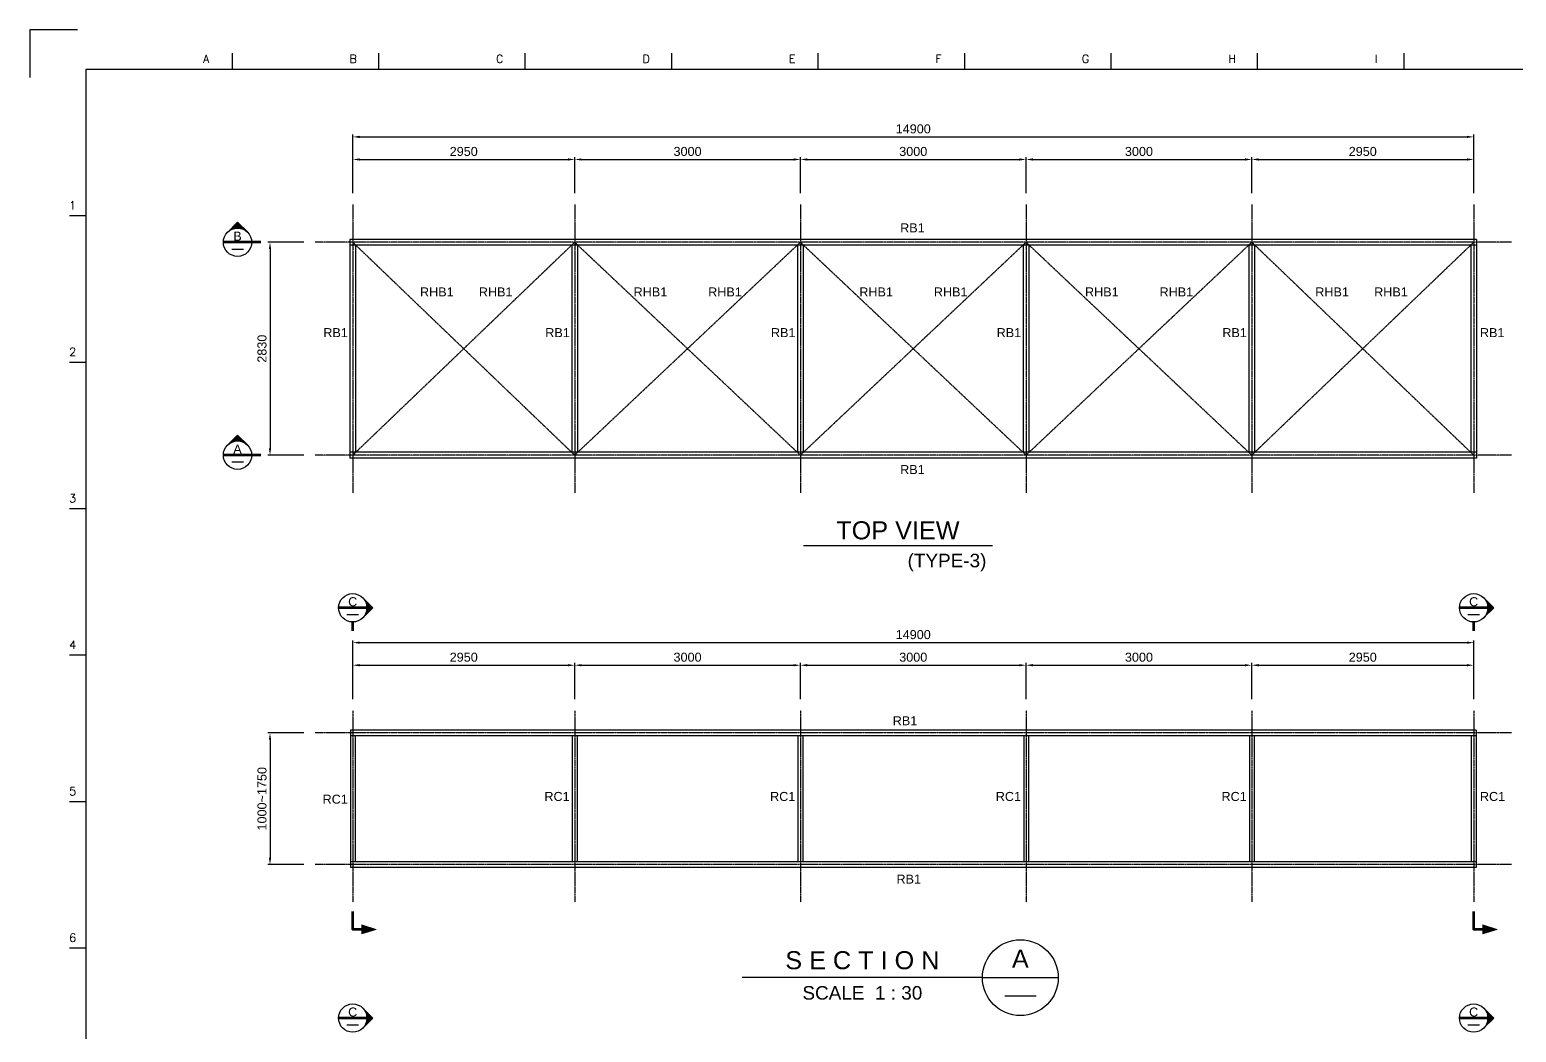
# Model space of a CAD drawing. Header units: millimetres. Extents: x 376548 to 485787, y -156716 to -17718.
# Drawn here: x 450117 to 469876, y -116773 to -103448 of the extents above; entities that cross this region are included whole.
import ezdxf
from ezdxf.enums import TextEntityAlignment as Align

# ---------------------------------------------------------------- set-up
doc = ezdxf.new("R2010")
doc.units = ezdxf.units.MM
doc.header["$LTSCALE"] = 2
doc.linetypes.add('CENTER', pattern=[2, 1.25, -0.25, 0.25, -0.25])
doc.linetypes.add('CENTER2', pattern=[28.575, 19.05, -3.175, 3.175, -3.175])
doc.layers.get('Defpoints').update_dxf_attribs({"color": 250})
for name, color, linetype in [('C_BLOCK', 7, 'Continuous'), ('C_CEN', 1, 'CENTER'), ('C_DIM', 7, 'Continuous'), ('C_GIRDER', 2, 'Continuous'), ('C_TEXT_01', 2, 'Continuous'), ('TAN-TIT', 30, 'Continuous'), ('TITLE', 7, 'Continuous')]:
    doc.layers.add(name, color=color, linetype=linetype)
doc.styles.add('Arial', font='arial.ttf')
doc.styles.add('COM', font='COMPLEX', dxfattribs={"height": 5})
doc.dimstyles.new('일반도면_0030', dxfattribs={"dimtxt": 120, "dimasz": 90, "dimexe": 30, "dimexo": 150, "dimgap": 45, "dimtad": 1, "dimdec": 0, "dimzin": 0, "dimdsep": 46, "dimtxsty": 'Arial', "dimcen": -150, "dimclrd": 7, "dimclre": 7, "dimclrt": 2, "dimadec": 8, "dimazin": 0, "dimtfac": 1, "dimtdec": 0, "dimtix": 1, "dimtmove": 2, "dimatfit": 3, "dimfxl": 1, "dimtolj": 1, "dimtzin": 0, "dimarcsym": 0})

# ---------------------------------------------------------------- blocks, each defined once
blk = doc.blocks.new('*D912')
at = {"layer": 'C_DIM', "color": 7, "lineweight": -2}
for p, q in [((453761, -106272), (453281, -106272)), ((453311, -106362), (453311, -109012)), ((453761, -109102), (453281, -109102))]:
    blk.add_line(p, q, dxfattribs=at)
at = {"layer": 'C_DIM', "color": 7}
for points in [[(453296, -106362), (453326, -106362), (453311, -106272)], [(453296, -109012), (453326, -109012), (453311, -109102)]]:
    blk.add_solid(points, dxfattribs=at)
at = {"layer": 'Defpoints', "color": 0}
for p in [(453911, -106272), (453311, -109102), (453911, -109102)]:
    blk.add_point(p, dxfattribs=at)
at = {"layer": 'C_DIM', "color": 2, "insert": (453205, -107687), "char_height": 120, "attachment_point": 5, "rotation": 90, "style": 'Arial'}
blk.add_mtext('\\A1;2830', dxfattribs=at)
blk = doc.blocks.new('*D913')
at = {"layer": 'C_DIM', "color": 7, "lineweight": -2}
for p, q in [((454411, -105622), (454411, -104842)), ((454501, -104872), (469221, -104872)), ((469311, -105622), (469311, -104842))]:
    blk.add_line(p, q, dxfattribs=at)
at = {"layer": 'C_DIM', "color": 7}
for points in [[(454501, -104857), (454501, -104887), (454411, -104872)], [(469221, -104857), (469221, -104887), (469311, -104872)]]:
    blk.add_solid(points, dxfattribs=at)
at = {"layer": 'Defpoints', "color": 0}
for p in [(469311, -104872), (454411, -105772), (469311, -105772)]:
    blk.add_point(p, dxfattribs=at)
at = {"layer": 'C_DIM', "color": 2, "insert": (461861, -104766), "char_height": 120, "attachment_point": 5, "style": 'Arial'}
blk.add_mtext('\\A1;14900', dxfattribs=at)
blk = doc.blocks.new('*D914')
at = {"layer": 'C_DIM', "color": 7, "lineweight": -2}
for p, q in [((466361, -105622), (466361, -105142)), ((466451, -105172), (469221, -105172)), ((469311, -105622), (469311, -105142))]:
    blk.add_line(p, q, dxfattribs=at)
at = {"layer": 'C_DIM', "color": 7}
for points in [[(466451, -105157), (466451, -105187), (466361, -105172)], [(469221, -105157), (469221, -105187), (469311, -105172)]]:
    blk.add_solid(points, dxfattribs=at)
at = {"layer": 'Defpoints', "color": 0}
for p in [(469311, -105172), (466361, -105772), (469311, -105772)]:
    blk.add_point(p, dxfattribs=at)
at = {"layer": 'C_DIM', "color": 2, "insert": (467836, -105066), "char_height": 120, "attachment_point": 5, "style": 'Arial'}
blk.add_mtext('\\A1;2950', dxfattribs=at)
blk = doc.blocks.new('*D918')
at = {"layer": 'C_DIM', "color": 7, "lineweight": -2}
for p, q in [((454411, -112344), (454411, -111564)), ((454501, -111594), (469221, -111594)), ((469311, -112344), (469311, -111564))]:
    blk.add_line(p, q, dxfattribs=at)
at = {"layer": 'C_DIM', "color": 7}
for points in [[(454501, -111579), (454501, -111609), (454411, -111594)], [(469221, -111579), (469221, -111609), (469311, -111594)]]:
    blk.add_solid(points, dxfattribs=at)
at = {"layer": 'Defpoints', "color": 0}
for p in [(469311, -111594), (454411, -112494), (469311, -112494)]:
    blk.add_point(p, dxfattribs=at)
at = {"layer": 'C_DIM', "color": 2, "insert": (461861, -111488), "char_height": 120, "attachment_point": 5, "style": 'Arial'}
blk.add_mtext('\\A1;14900', dxfattribs=at)
blk = doc.blocks.new('*D919')
at = {"layer": 'C_DIM', "color": 7, "lineweight": -2}
for p, q in [((454411, -112344), (454411, -111864)), ((454501, -111894), (457271, -111894)), ((457361, -112344), (457361, -111864))]:
    blk.add_line(p, q, dxfattribs=at)
at = {"layer": 'C_DIM', "color": 7}
for points in [[(454501, -111879), (454501, -111909), (454411, -111894)], [(457271, -111879), (457271, -111909), (457361, -111894)]]:
    blk.add_solid(points, dxfattribs=at)
at = {"layer": 'Defpoints', "color": 0}
for p in [(457361, -111894), (454411, -112494), (457361, -112494)]:
    blk.add_point(p, dxfattribs=at)
at = {"layer": 'C_DIM', "color": 2, "insert": (455886, -111788), "char_height": 120, "attachment_point": 5, "style": 'Arial'}
blk.add_mtext('\\A1;2950', dxfattribs=at)
blk = doc.blocks.new('*D920')
at = {"layer": 'C_DIM', "color": 7, "lineweight": -2}
for p, q in [((466361, -112344), (466361, -111864)), ((466451, -111894), (469221, -111894)), ((469311, -112344), (469311, -111864))]:
    blk.add_line(p, q, dxfattribs=at)
at = {"layer": 'C_DIM', "color": 7}
for points in [[(466451, -111879), (466451, -111909), (466361, -111894)], [(469221, -111879), (469221, -111909), (469311, -111894)]]:
    blk.add_solid(points, dxfattribs=at)
at = {"layer": 'Defpoints', "color": 0}
for p in [(469311, -111894), (466361, -112494), (469311, -112494)]:
    blk.add_point(p, dxfattribs=at)
at = {"layer": 'C_DIM', "color": 2, "insert": (467836, -111788), "char_height": 120, "attachment_point": 5, "style": 'Arial'}
blk.add_mtext('\\A1;2950', dxfattribs=at)
blk = doc.blocks.new('*D921')
at = {"layer": 'C_DIM', "color": 7, "lineweight": -2}
for p, q in [((463361, -105622), (463361, -105142)), ((463451, -105172), (466271, -105172)), ((466361, -105622), (466361, -105142))]:
    blk.add_line(p, q, dxfattribs=at)
at = {"layer": 'C_DIM', "color": 7}
for points in [[(463451, -105157), (463451, -105187), (463361, -105172)], [(466271, -105157), (466271, -105187), (466361, -105172)]]:
    blk.add_solid(points, dxfattribs=at)
at = {"layer": 'Defpoints', "color": 0}
for p in [(466361, -105172), (463361, -105772), (466361, -105772)]:
    blk.add_point(p, dxfattribs=at)
at = {"layer": 'C_DIM', "color": 2, "insert": (464861, -105066), "char_height": 120, "attachment_point": 5, "style": 'Arial'}
blk.add_mtext('\\A1;3000', dxfattribs=at)
blk = doc.blocks.new('*D922')
at = {"layer": 'C_DIM', "color": 7, "lineweight": -2}
for p, q in [((460361, -105622), (460361, -105142)), ((460451, -105172), (463271, -105172)), ((463361, -105622), (463361, -105142))]:
    blk.add_line(p, q, dxfattribs=at)
at = {"layer": 'C_DIM', "color": 7}
for points in [[(460451, -105157), (460451, -105187), (460361, -105172)], [(463271, -105157), (463271, -105187), (463361, -105172)]]:
    blk.add_solid(points, dxfattribs=at)
at = {"layer": 'Defpoints', "color": 0}
for p in [(463361, -105172), (460361, -105772), (463361, -105772)]:
    blk.add_point(p, dxfattribs=at)
at = {"layer": 'C_DIM', "color": 2, "insert": (461861, -105066), "char_height": 120, "attachment_point": 5, "style": 'Arial'}
blk.add_mtext('\\A1;3000', dxfattribs=at)
blk = doc.blocks.new('*D923')
at = {"layer": 'C_DIM', "color": 7, "lineweight": -2}
for p, q in [((457361, -105622), (457361, -105142)), ((457451, -105172), (460271, -105172)), ((460361, -105622), (460361, -105142))]:
    blk.add_line(p, q, dxfattribs=at)
at = {"layer": 'C_DIM', "color": 7}
for points in [[(457451, -105157), (457451, -105187), (457361, -105172)], [(460271, -105157), (460271, -105187), (460361, -105172)]]:
    blk.add_solid(points, dxfattribs=at)
at = {"layer": 'Defpoints', "color": 0}
for p in [(460361, -105172), (457361, -105772), (460361, -105772)]:
    blk.add_point(p, dxfattribs=at)
at = {"layer": 'C_DIM', "color": 2, "insert": (458861, -105066), "char_height": 120, "attachment_point": 5, "style": 'Arial'}
blk.add_mtext('\\A1;3000', dxfattribs=at)
blk = doc.blocks.new('*D924')
at = {"layer": 'C_DIM', "color": 7, "lineweight": -2}
for p, q in [((454411, -105622), (454411, -105142)), ((454501, -105172), (457271, -105172)), ((457361, -105622), (457361, -105142))]:
    blk.add_line(p, q, dxfattribs=at)
at = {"layer": 'C_DIM', "color": 7}
for points in [[(454501, -105157), (454501, -105187), (454411, -105172)], [(457271, -105157), (457271, -105187), (457361, -105172)]]:
    blk.add_solid(points, dxfattribs=at)
at = {"layer": 'Defpoints', "color": 0}
for p in [(457361, -105172), (454411, -105772), (457361, -105772)]:
    blk.add_point(p, dxfattribs=at)
at = {"layer": 'C_DIM', "color": 2, "insert": (455886, -105066), "char_height": 120, "attachment_point": 5, "style": 'Arial'}
blk.add_mtext('\\A1;2950', dxfattribs=at)
blk = doc.blocks.new('*D925')
at = {"layer": 'C_DIM', "color": 7, "lineweight": -2}
for p, q in [((463361, -112344), (463361, -111864)), ((463451, -111894), (466271, -111894)), ((466361, -112344), (466361, -111864))]:
    blk.add_line(p, q, dxfattribs=at)
at = {"layer": 'C_DIM', "color": 7}
for points in [[(463451, -111879), (463451, -111909), (463361, -111894)], [(466271, -111879), (466271, -111909), (466361, -111894)]]:
    blk.add_solid(points, dxfattribs=at)
at = {"layer": 'Defpoints', "color": 0}
for p in [(466361, -111894), (463361, -112494), (466361, -112494)]:
    blk.add_point(p, dxfattribs=at)
at = {"layer": 'C_DIM', "color": 2, "insert": (464861, -111788), "char_height": 120, "attachment_point": 5, "style": 'Arial'}
blk.add_mtext('\\A1;3000', dxfattribs=at)
blk = doc.blocks.new('*D926')
at = {"layer": 'C_DIM', "color": 7, "lineweight": -2}
for p, q in [((460361, -112344), (460361, -111864)), ((460451, -111894), (463271, -111894)), ((463361, -112344), (463361, -111864))]:
    blk.add_line(p, q, dxfattribs=at)
at = {"layer": 'C_DIM', "color": 7}
for points in [[(460451, -111879), (460451, -111909), (460361, -111894)], [(463271, -111879), (463271, -111909), (463361, -111894)]]:
    blk.add_solid(points, dxfattribs=at)
at = {"layer": 'Defpoints', "color": 0}
for p in [(463361, -111894), (460361, -112494), (463361, -112494)]:
    blk.add_point(p, dxfattribs=at)
at = {"layer": 'C_DIM', "color": 2, "insert": (461861, -111788), "char_height": 120, "attachment_point": 5, "style": 'Arial'}
blk.add_mtext('\\A1;3000', dxfattribs=at)
blk = doc.blocks.new('*D927')
at = {"layer": 'C_DIM', "color": 7, "lineweight": -2}
for p, q in [((457361, -112344), (457361, -111864)), ((457451, -111894), (460271, -111894)), ((460361, -112344), (460361, -111864))]:
    blk.add_line(p, q, dxfattribs=at)
at = {"layer": 'C_DIM', "color": 7}
for points in [[(457451, -111879), (457451, -111909), (457361, -111894)], [(460271, -111879), (460271, -111909), (460361, -111894)]]:
    blk.add_solid(points, dxfattribs=at)
at = {"layer": 'Defpoints', "color": 0}
for p in [(460361, -111894), (457361, -112494), (460361, -112494)]:
    blk.add_point(p, dxfattribs=at)
at = {"layer": 'C_DIM', "color": 2, "insert": (458861, -111788), "char_height": 120, "attachment_point": 5, "style": 'Arial'}
blk.add_mtext('\\A1;3000', dxfattribs=at)
blk = doc.blocks.new('BORDER')
at = {"layer": 'TAN-TIT', "linetype": 'Continuous'}
for p, q in [((424, 16820), (0, 16820)), ((0, 16820), (0, 16396))]:
    blk.add_line(p, q, dxfattribs=at)
at = {"layer": 'TAN-TIT'}
for p, q in [((1796, 16468), (1796, 16612)), ((3093, 16468), (3093, 16612)), ((4391, 16468), (4391, 16612)), ((5689, 16468), (5689, 16612)), ((6987, 16468), (6987, 16612)), ((8285, 16468), (8285, 16612)), ((9583, 16468), (9583, 16612)), ((10881, 16468), (10881, 16612)), ((12178, 16468), (12178, 16612)), ((498, 16468), (498, 352)), ((23282, 16468), (498, 16468)), ((498, 15170), (353, 15170)), ((498, 13872), (353, 13872)), ((498, 12574), (353, 12574)), ((498, 11277), (353, 11277)), ((498, 9979), (353, 9979)), ((498, 8681), (353, 8681))]:
    blk.add_line(p, q, dxfattribs=at)
at = {"layer": 'TAN-TIT', "style": 'COM'}
for s, p in [('A', (1536, 16526)), ('B', (2834, 16526)), ('C', (4132, 16526)), ('D', (5430, 16526)), ('E', (6727, 16526)), ('F', (8025, 16526)), ('G', (9323, 16526)), ('H', (10621, 16526)), ('I', (11919, 16526))]:
    blk.add_text(s, height=72.1, dxfattribs=at).set_placement(p)
for s, p in [('1', (411, 15228)), ('2', (411, 13930)), ('3', (411, 12632)), ('4', (411, 11334)), ('5', (411, 10036)), ('6', (411, 8739))]:
    blk.add_text(s, height=72.1, dxfattribs=at).set_placement(p, align=Align.RIGHT)
blk = doc.blocks.new('*D933')
at = {"layer": 'C_GIRDER', "color": 7, "lineweight": -2}
for p, q in [((453761, -112794), (453281, -112794)), ((453311, -112884), (453311, -114454)), ((453761, -114544), (453281, -114544))]:
    blk.add_line(p, q, dxfattribs=at)
at = {"layer": 'C_GIRDER', "color": 7}
for points in [[(453296, -112884), (453326, -112884), (453311, -112794)], [(453296, -114454), (453326, -114454), (453311, -114544)]]:
    blk.add_solid(points, dxfattribs=at)
at = {"layer": 'Defpoints', "color": 0}
for p in [(453911, -112794), (453311, -114544), (453911, -114544)]:
    blk.add_point(p, dxfattribs=at)
at = {"layer": 'C_GIRDER', "color": 2, "insert": (453205, -113669), "char_height": 120, "attachment_point": 5, "rotation": 90, "style": 'Arial'}
blk.add_mtext('\\A1;1000~1750', dxfattribs=at)
blk = doc.blocks.new('MS')
at = {"layer": 'C_BLOCK', "color": 1, "linetype": 'Continuous', "lineweight": 13}
for p, q in [((-8.67, 3.56), (-7, 8.89)), ((-8.58, 3.62), (-7, 8.68)), ((-8.5, 3.69), (-7, 8.47)), ((-8.41, 3.75), (-7, 8.26)), ((-8.33, 3.81), (-7, 8.06)), ((-8.24, 3.87), (-7, 7.85)), ((-8.16, 3.94), (-7, 7.64)), ((-8.07, 4), (-7, 7.43)), ((-7.99, 4.06), (-7, 7.22)), ((-7.9, 4.12), (-7, 7.01)), ((-7.82, 4.19), (-7, 6.8)), ((-7.73, 4.25), (-7, 6.59)), ((-7.65, 4.31), (-7, 6.39)), ((-7.56, 4.37), (-7, 6.18)), ((-7.48, 4.43), (-7, 5.97)), ((-7, 8.89), (-5.33, 3.56)), ((-7, 8.68), (-5.42, 3.62)), ((-7, 8.47), (-5.5, 3.69)), ((-7, 8.26), (-5.59, 3.75)), ((-7, 8.06), (-5.67, 3.81)), ((-7, 7.85), (-5.76, 3.87)), ((-7, 7.64), (-5.84, 3.94)), ((-7, 7.43), (-5.93, 4)), ((-7, 7.22), (-6.01, 4.06)), ((-7, 7.01), (-6.1, 4.12)), ((-7, 6.8), (-6.18, 4.19)), ((-7, 6.59), (-6.27, 4.25)), ((-7, 6.39), (-6.35, 4.31)), ((-7, 6.18), (-6.44, 4.37)), ((-7, 5.97), (-6.52, 4.43)), ((-5.33, 3.56), (-8.67, 3.56)), ((-5.42, 3.62), (-8.58, 3.62)), ((-5.5, 3.69), (-8.5, 3.69)), ((-5.59, 3.75), (-8.41, 3.75)), ((-5.67, 3.81), (-8.33, 3.81)), ((-5.76, 3.87), (-8.24, 3.87)), ((-5.84, 3.94), (-8.16, 3.94)), ((-5.93, 4), (-8.07, 4)), ((-6.01, 4.06), (-7.99, 4.06)), ((-6.1, 4.12), (-7.9, 4.12)), ((-6.18, 4.19), (-7.82, 4.19)), ((-6.27, 4.25), (-7.73, 4.25)), ((-6.35, 4.31), (-7.65, 4.31)), ((-6.44, 4.37), (-7.56, 4.37)), ((-6.52, 4.43), (-7.48, 4.43)), ((-7.39, 4.5), (-7, 5.76)), ((-6.61, 4.5), (-7.39, 4.5)), ((-7.31, 4.56), (-7, 5.55)), ((-6.69, 4.56), (-7.31, 4.56)), ((-7.22, 4.62), (-7, 5.34)), ((-6.78, 4.62), (-7.22, 4.62)), ((-7.14, 4.68), (-7, 5.13)), ((-6.86, 4.68), (-7.14, 4.68)), ((-7.06, 4.75), (-7, 4.92)), ((-6.94, 4.75), (-7.06, 4.75)), ((-7, 5.76), (-6.61, 4.5)), ((-7, 5.55), (-6.69, 4.56)), ((-7, 5.34), (-6.78, 4.62)), ((-7, 5.13), (-6.86, 4.68)), ((-7, 4.92), (-6.94, 4.75))]:
    blk.add_line(p, q, dxfattribs=at)
at = {"layer": 'C_BLOCK', "color": 3, "linetype": 'Continuous', "lineweight": 70, "flags": 128}
blk.add_lwpolyline([(-7, 3.5), (-7, 0), (0, 0)], dxfattribs=at)
at = {"layer": 'C_BLOCK', "color": 1, "linetype": 'Continuous', "lineweight": 13}
blk.add_3dface([(-8.75, 3.5), (-7, 9.1), (-5.25, 3.5)], dxfattribs=at)

msp = doc.modelspace()

# ---------------------------------------------------------------- linework, layer by layer
at = {"layer": 'C_BLOCK', "color": 1, "linetype": 'Continuous', "lineweight": 0}
for p, q in [((452879.7, -106005.4), (452740.3, -106145.2)), ((452836, -106088.7), (452816.2, -106068.9)), ((452840.1, -106087.8), (452818.8, -106066.4)), ((452844.3, -106086.9), (452821.3, -106063.9)), ((452848.5, -106086.1), (452823.8, -106061.4)), ((452852.8, -106085.5), (452826.3, -106058.9)), ((452857.3, -106084.9), (452828.8, -106056.4)), ((452861.7, -106084.4), (452831.3, -106053.9)), ((452866.4, -106084), (452833.7, -106051.4)), ((452871.1, -106083.8), (452836.2, -106048.9)), ((452875.9, -106083.6), (452838.7, -106046.4)), ((452880.9, -106083.6), (452841.2, -106043.9)), ((452949.2, -106096.8), (452868.8, -106016.4)), ((452979.4, -106112.1), (452876.2, -106008.9)), ((452996.2, -106123.8), (452878.7, -106006.4)), ((452879.7, -106005.4), (453014.4, -106140.1)), ((452879.7, -108835.4), (452740.3, -108975.2)), ((452949.2, -108926.8), (452868.8, -108846.4)), ((452979.4, -108942.1), (452876.2, -108838.9)), ((452996.2, -108953.8), (452878.7, -108836.4)), ((452879.7, -108835.4), (453014.4, -108970.1)), ((452836, -108918.7), (452816.2, -108898.9)), ((452840.1, -108917.8), (452818.8, -108896.4)), ((452844.3, -108916.9), (452821.3, -108893.9)), ((452848.5, -108916.1), (452823.8, -108891.4)), ((452852.8, -108915.5), (452826.3, -108888.9)), ((452857.3, -108914.9), (452828.8, -108886.4)), ((452861.7, -108914.4), (452831.3, -108883.9)), ((452866.4, -108914), (452833.7, -108881.4)), ((452871.1, -108913.8), (452836.2, -108878.9)), ((452875.9, -108913.6), (452838.7, -108876.4)), ((452880.9, -108913.6), (452841.2, -108873.9)), ((454677.5, -111130.5), (454537.8, -110991)), ((469577.5, -111130.5), (469437.8, -110991)), ((454677.5, -111130.5), (454542.9, -111265.1)), ((454559.1, -111246.9), (454676.5, -111129.5)), ((454570.9, -111230.1), (454674, -111127)), ((454586.1, -111199.9), (454666.6, -111119.5)), ((454594.3, -111086.8), (454614, -111067)), ((454595.2, -111090.8), (454616.6, -111069.5)), ((454596, -111095), (454619.1, -111072)), ((454596.8, -111099.3), (454621.6, -111074.5)), ((454597.5, -111103.6), (454624.1, -111077)), ((454598.1, -111108), (454626.6, -111079.5)), ((454598.5, -111112.5), (454629, -111082)), ((454598.9, -111117.1), (454631.5, -111084.5)), ((454599.2, -111121.9), (454634, -111087)), ((454599.4, -111126.7), (454636.5, -111089.5)), ((454599.4, -111131.7), (454639, -111092)), ((469577.5, -111130.5), (469442.9, -111265.1)), ((469459.1, -111246.9), (469576.5, -111129.5)), ((469470.9, -111230.1), (469574, -111127)), ((469486.1, -111199.9), (469566.6, -111119.5)), ((469494.3, -111086.8), (469514, -111067)), ((469495.2, -111090.8), (469516.6, -111069.5)), ((469496, -111095), (469519.1, -111072)), ((469496.8, -111099.3), (469521.6, -111074.5)), ((469497.5, -111103.6), (469524.1, -111077)), ((469498.1, -111108), (469526.6, -111079.5)), ((469498.5, -111112.5), (469529, -111082)), ((469498.9, -111117.1), (469531.5, -111084.5)), ((469499.2, -111121.9), (469534, -111087)), ((469499.4, -111126.7), (469536.5, -111089.5)), ((469499.4, -111131.7), (469539, -111092)), ((454677.5, -116584), (454537.8, -116444.5)), ((454586.1, -116653.4), (454666.6, -116573)), ((454594.3, -116540.3), (454614, -116520.5)), ((454595.2, -116544.4), (454616.6, -116523)), ((454596, -116548.5), (454619.1, -116525.5)), ((454596.8, -116552.8), (454621.6, -116528)), ((454597.5, -116557.1), (454624.1, -116530.5)), ((454598.1, -116561.5), (454626.6, -116533)), ((454598.5, -116566), (454629, -116535.5)), ((454598.9, -116570.6), (454631.5, -116538)), ((454599.2, -116575.4), (454634, -116540.5)), ((454599.4, -116580.2), (454636.5, -116543)), ((454599.4, -116585.2), (454639, -116545.5)), ((469577.5, -116584), (469437.8, -116444.5)), ((469486.1, -116653.4), (469566.6, -116573)), ((469494.3, -116540.3), (469514, -116520.5)), ((469495.2, -116544.4), (469516.6, -116523)), ((469496, -116548.5), (469519.1, -116525.5)), ((469496.8, -116552.8), (469521.6, -116528)), ((469497.5, -116557.1), (469524.1, -116530.5)), ((469498.1, -116561.5), (469526.6, -116533)), ((469498.5, -116566), (469529, -116535.5)), ((469498.9, -116570.6), (469531.5, -116538)), ((469499.2, -116575.4), (469534, -116540.5)), ((469499.4, -116580.2), (469536.5, -116543)), ((469499.4, -116585.2), (469539, -116545.5)), ((454677.5, -116584), (454542.9, -116718.6)), ((454559.1, -116700.4), (454676.5, -116583)), ((454570.9, -116683.7), (454674, -116580.5)), ((469577.5, -116584), (469442.9, -116718.6)), ((469459.1, -116700.4), (469576.5, -116583)), ((469470.9, -116683.7), (469574, -116580.5))]:
    msp.add_line(p, q, dxfattribs=at)
at = {"layer": 'C_BLOCK', "color": 1, "linetype": 'Continuous', "lineweight": 13}
for p, q in [((452782.7, -106110.4), (452778.7, -106106.4)), ((452785.9, -106108.5), (452781.3, -106103.9)), ((452789.1, -106106.8), (452783.8, -106101.4)), ((452792.3, -106105), (452786.3, -106098.9)), ((452795.7, -106103.3), (452788.8, -106096.4)), ((452799, -106101.7), (452791.3, -106093.9)), ((452802.4, -106100.1), (452793.7, -106091.4)), ((452805.9, -106098.6), (452796.2, -106088.9)), ((452809.5, -106097.1), (452798.7, -106086.4)), ((452813.1, -106095.7), (452801.2, -106083.9)), ((452816.7, -106094.4), (452803.7, -106081.4)), ((452820.5, -106093.1), (452806.2, -106078.9)), ((452824.3, -106091.9), (452808.7, -106076.4)), ((452828.1, -106090.8), (452811.2, -106073.9)), ((452832, -106089.7), (452813.7, -106071.4)), ((452886, -106083.7), (452843.7, -106041.4)), ((452891.2, -106083.9), (452846.2, -106038.9)), ((452896.7, -106084.3), (452848.7, -106036.4)), ((452902.3, -106084.9), (452851.2, -106033.9)), ((452908, -106085.7), (452853.7, -106031.4)), ((452914.1, -106086.7), (452856.2, -106028.9)), ((452920.3, -106088), (452858.8, -106026.4)), ((452926.9, -106089.5), (452861.3, -106023.9)), ((452933.8, -106091.5), (452863.8, -106021.4)), ((452941.2, -106093.8), (452866.3, -106018.9)), ((452957.9, -106100.5), (452871.3, -106013.9)), ((452967.6, -106105.3), (452873.8, -106011.4)), ((452746.3, -106138.9), (452746.3, -106138.9)), ((452748.8, -106136.4), (452748.8, -106136.4)), ((452751.3, -106134), (452751.2, -106133.9)), ((452754, -106131.6), (452753.7, -106131.4)), ((452756.6, -106129.3), (452756.2, -106128.9)), ((452759.3, -106127), (452758.7, -106126.4)), ((452762.1, -106124.7), (452761.2, -106123.9)), ((452764.9, -106122.6), (452763.7, -106121.4)), ((452767.7, -106120.4), (452766.2, -106118.9)), ((452770.6, -106118.3), (452768.7, -106116.4)), ((452773.6, -106116.2), (452771.2, -106113.9)), ((452776.6, -106114.3), (452773.7, -106111.4)), ((452779.6, -106112.3), (452776.2, -106108.9)), ((452886, -108913.7), (452843.7, -108871.4)), ((452891.2, -108913.9), (452846.2, -108868.9)), ((452896.7, -108914.3), (452848.7, -108866.4)), ((452902.3, -108914.9), (452851.2, -108863.9)), ((452908, -108915.7), (452853.7, -108861.4)), ((452914.1, -108916.7), (452856.2, -108858.9)), ((452920.3, -108918), (452858.8, -108856.4)), ((452926.9, -108919.5), (452861.3, -108853.9)), ((452933.8, -108921.5), (452863.8, -108851.4)), ((452941.2, -108923.8), (452866.3, -108848.9)), ((452957.9, -108930.5), (452871.3, -108843.9)), ((452967.6, -108935.3), (452873.8, -108841.4)), ((452746.3, -108968.9), (452746.3, -108968.9)), ((452748.8, -108966.4), (452748.8, -108966.4)), ((452751.3, -108964), (452751.2, -108963.9)), ((452754, -108961.6), (452753.7, -108961.4)), ((452756.6, -108959.3), (452756.2, -108958.9)), ((452759.3, -108957), (452758.7, -108956.4)), ((452762.1, -108954.7), (452761.2, -108953.9)), ((452764.9, -108952.6), (452763.7, -108951.4)), ((452767.7, -108950.4), (452766.2, -108948.9)), ((452770.6, -108948.3), (452768.7, -108946.4)), ((452773.6, -108946.2), (452771.2, -108943.9)), ((452776.6, -108944.3), (452773.7, -108941.4)), ((452779.6, -108942.3), (452776.2, -108938.9)), ((452782.7, -108940.4), (452778.7, -108936.4)), ((452785.9, -108938.5), (452781.3, -108933.9)), ((452789.1, -108936.8), (452783.8, -108931.4)), ((452792.3, -108935), (452786.3, -108928.9)), ((452795.7, -108933.3), (452788.8, -108926.4)), ((452799, -108931.7), (452791.3, -108923.9)), ((452802.4, -108930.1), (452793.7, -108921.4)), ((452805.9, -108928.6), (452796.2, -108918.9)), ((452809.5, -108927.1), (452798.7, -108916.4)), ((452813.1, -108925.7), (452801.2, -108913.9)), ((452816.7, -108924.4), (452803.7, -108911.4)), ((452820.5, -108923.1), (452806.2, -108908.9)), ((452824.3, -108921.9), (452808.7, -108906.4)), ((452828.1, -108920.8), (452811.2, -108903.9)), ((452832, -108919.7), (452813.7, -108901.4)), ((454544, -110997), (454544.1, -110997)), ((454546.5, -110999.5), (454546.5, -110999.5)), ((454549, -111002.1), (454549, -111002)), ((454551.3, -111004.7), (454551.5, -111004.5)), ((454553.7, -111007.4), (454554, -111007)), ((454556, -111010.1), (454556.5, -111009.5)), ((454558.2, -111012.8), (454559, -111012)), ((454560.4, -111015.6), (454561.5, -111014.5)), ((454562.6, -111018.5), (454564, -111017)), ((454564.6, -111021.4), (454566.5, -111019.5)), ((454566.7, -111024.3), (454569, -111022)), ((454568.7, -111027.3), (454571.5, -111024.5)), ((454570.7, -111030.4), (454574, -111027)), ((454572.5, -111033.5), (454576.5, -111029.5)), ((454574.4, -111036.6), (454579.1, -111032)), ((454576.2, -111039.9), (454581.6, -111034.5)), ((454577.9, -111043.1), (454584.1, -111037)), ((454579.6, -111046.4), (454586.5, -111039.5)), ((454581.3, -111049.8), (454589, -111042)), ((454582.8, -111053.2), (454591.5, -111044.5)), ((469444, -110997), (469444.1, -110997)), ((469446.5, -110999.5), (469446.5, -110999.5)), ((469449, -111002.1), (469449, -111002)), ((469451.3, -111004.7), (469451.5, -111004.5)), ((469453.7, -111007.4), (469454, -111007)), ((469456, -111010.1), (469456.5, -111009.5)), ((469458.2, -111012.8), (469459, -111012)), ((469460.4, -111015.6), (469461.5, -111014.5)), ((469462.6, -111018.5), (469464, -111017)), ((469464.6, -111021.4), (469466.5, -111019.5)), ((469466.7, -111024.3), (469469, -111022)), ((469468.7, -111027.3), (469471.5, -111024.5)), ((469470.7, -111030.4), (469474, -111027)), ((469472.5, -111033.5), (469476.5, -111029.5)), ((469474.4, -111036.6), (469479.1, -111032)), ((469476.2, -111039.9), (469481.6, -111034.5)), ((469477.9, -111043.1), (469484.1, -111037)), ((469479.6, -111046.4), (469486.5, -111039.5)), ((469481.3, -111049.8), (469489, -111042)), ((469482.8, -111053.2), (469491.5, -111044.5)), ((454577.7, -111218.4), (454671.5, -111124.5)), ((454582.4, -111208.6), (454669, -111122)), ((454584.4, -111056.7), (454594, -111047)), ((454585.8, -111060.2), (454596.5, -111049.5)), ((454587.2, -111063.8), (454599, -111052)), ((454588.6, -111067.5), (454601.5, -111054.5)), ((454589.1, -111191.9), (454664.1, -111117)), ((454589.8, -111071.2), (454604, -111057)), ((454591.1, -111075), (454606.5, -111059.5)), ((454591.5, -111184.6), (454661.6, -111114.5)), ((454592.2, -111078.8), (454609, -111062)), ((454593.3, -111082.8), (454611.5, -111064.5)), ((454593.4, -111177.6), (454659.1, -111112)), ((454595, -111171.1), (454656.6, -111109.5)), ((454596.2, -111164.8), (454654.1, -111107)), ((454597.3, -111158.8), (454651.5, -111104.5)), ((454598, -111153), (454649, -111102)), ((454598.6, -111147.4), (454646.5, -111099.5)), ((454599.1, -111142), (454644, -111097)), ((454599.3, -111136.8), (454641.5, -111094.5)), ((469477.7, -111218.4), (469571.5, -111124.5)), ((469482.4, -111208.6), (469569, -111122)), ((469484.4, -111056.7), (469494, -111047)), ((469485.8, -111060.2), (469496.5, -111049.5)), ((469487.2, -111063.8), (469499, -111052)), ((469488.6, -111067.5), (469501.5, -111054.5)), ((469489.1, -111191.9), (469564.1, -111117)), ((469489.8, -111071.2), (469504, -111057)), ((469491.1, -111075), (469506.5, -111059.5)), ((469491.5, -111184.6), (469561.6, -111114.5)), ((469492.2, -111078.8), (469509, -111062)), ((469493.3, -111082.8), (469511.5, -111064.5)), ((469493.4, -111177.6), (469559.1, -111112)), ((469495, -111171.1), (469556.6, -111109.5)), ((469496.2, -111164.8), (469554.1, -111107)), ((469497.3, -111158.8), (469551.5, -111104.5)), ((469498, -111153), (469549, -111102)), ((469498.6, -111147.4), (469546.5, -111099.5)), ((469499.1, -111142), (469544, -111097)), ((469499.3, -111136.8), (469541.5, -111094.5)), ((454544, -116450.5), (454544.1, -116450.5)), ((454546.5, -116453), (454546.5, -116453)), ((454549, -116455.6), (454549, -116455.5)), ((454551.3, -116458.2), (454551.5, -116458)), ((454553.7, -116460.9), (454554, -116460.5)), ((454556, -116463.6), (454556.5, -116463)), ((454558.2, -116466.3), (454559, -116465.5)), ((454560.4, -116469.2), (454561.5, -116468)), ((454562.6, -116472), (454564, -116470.5)), ((454564.6, -116474.9), (454566.5, -116473)), ((454566.7, -116477.8), (454569, -116475.5)), ((454568.7, -116480.9), (454571.5, -116478)), ((454570.7, -116483.9), (454574, -116480.5)), ((454572.5, -116487), (454576.5, -116483)), ((454574.4, -116490.1), (454579.1, -116485.5)), ((454576.2, -116493.4), (454581.6, -116488)), ((454577.7, -116671.9), (454671.5, -116578)), ((454577.9, -116496.6), (454584.1, -116490.5)), ((454579.6, -116500), (454586.5, -116493)), ((454581.3, -116503.3), (454589, -116495.5)), ((454582.4, -116662.1), (454669, -116575.5)), ((454582.8, -116506.7), (454591.5, -116498)), ((454584.4, -116510.2), (454594, -116500.5)), ((454585.8, -116513.7), (454596.5, -116503)), ((454587.2, -116517.3), (454599, -116505.5)), ((454588.6, -116521), (454601.5, -116508)), ((454589.1, -116645.5), (454664.1, -116570.5)), ((454589.8, -116524.7), (454604, -116510.5)), ((454591.1, -116528.5), (454606.5, -116513)), ((454591.5, -116638.1), (454661.6, -116568)), ((454592.2, -116532.4), (454609, -116515.5)), ((454593.3, -116536.3), (454611.5, -116518)), ((454593.4, -116631.1), (454659.1, -116565.5)), ((454595, -116624.6), (454656.6, -116563)), ((454596.2, -116618.3), (454654.1, -116560.5)), ((454597.3, -116612.3), (454651.5, -116558)), ((454598, -116606.5), (454649, -116555.5)), ((454598.6, -116600.9), (454646.5, -116553)), ((454599.1, -116595.5), (454644, -116550.5)), ((454599.3, -116590.3), (454641.5, -116548)), ((469444, -116450.5), (469444.1, -116450.5)), ((469446.5, -116453), (469446.5, -116453)), ((469449, -116455.6), (469449, -116455.5)), ((469451.3, -116458.2), (469451.5, -116458)), ((469453.7, -116460.9), (469454, -116460.5)), ((469456, -116463.6), (469456.5, -116463)), ((469458.2, -116466.3), (469459, -116465.5)), ((469460.4, -116469.2), (469461.5, -116468)), ((469462.6, -116472), (469464, -116470.5)), ((469464.6, -116474.9), (469466.5, -116473)), ((469466.7, -116477.8), (469469, -116475.5)), ((469468.7, -116480.9), (469471.5, -116478)), ((469470.7, -116483.9), (469474, -116480.5)), ((469472.5, -116487), (469476.5, -116483)), ((469474.4, -116490.1), (469479.1, -116485.5)), ((469476.2, -116493.4), (469481.6, -116488)), ((469477.7, -116671.9), (469571.5, -116578)), ((469477.9, -116496.6), (469484.1, -116490.5)), ((469479.6, -116500), (469486.5, -116493)), ((469481.3, -116503.3), (469489, -116495.5)), ((469482.4, -116662.1), (469569, -116575.5)), ((469482.8, -116506.7), (469491.5, -116498)), ((469484.4, -116510.2), (469494, -116500.5)), ((469485.8, -116513.7), (469496.5, -116503)), ((469487.2, -116517.3), (469499, -116505.5)), ((469488.6, -116521), (469501.5, -116508)), ((469489.1, -116645.5), (469564.1, -116570.5)), ((469489.8, -116524.7), (469504, -116510.5)), ((469491.1, -116528.5), (469506.5, -116513)), ((469491.5, -116638.1), (469561.6, -116568)), ((469492.2, -116532.4), (469509, -116515.5)), ((469493.3, -116536.3), (469511.5, -116518)), ((469493.4, -116631.1), (469559.1, -116565.5)), ((469495, -116624.6), (469556.6, -116563)), ((469496.2, -116618.3), (469554.1, -116560.5)), ((469497.3, -116612.3), (469551.5, -116558)), ((469498, -116606.5), (469549, -116555.5)), ((469498.6, -116600.9), (469546.5, -116553)), ((469499.1, -116595.5), (469544, -116550.5)), ((469499.3, -116590.3), (469541.5, -116548))]:
    msp.add_line(p, q, dxfattribs=at)
at = {"layer": 'C_BLOCK', "color": 3, "linetype": 'Continuous', "lineweight": 53}
for p, q in [((453068.3, -106272.1), (452691.1, -106272.1)), ((453068.3, -109102.1), (452691.1, -109102.1)), ((454599.4, -111130.5), (454222.3, -111130.5)), ((469499.4, -111130.5), (469122.3, -111130.5)), ((454599.4, -116584), (454222.3, -116584)), ((469499.4, -116584), (469122.3, -116584))]:
    msp.add_line(p, q, dxfattribs=at)
at = {"layer": 'C_BLOCK', "color": 1, "linetype": 'Continuous', "lineweight": 70}
for p, q in [((453068.3, -106272.1), (452691.1, -106272.1)), ((453068.3, -109102.1), (452691.1, -109102.1)), ((454599.4, -111130.5), (454222.3, -111130.5)), ((469499.4, -111130.5), (469122.3, -111130.5)), ((454599.4, -116584), (454222.3, -116584)), ((469499.4, -116584), (469122.3, -116584))]:
    msp.add_line(p, q, dxfattribs=at)
at = {"layer": 'C_BLOCK', "color": 3, "linetype": 'Continuous', "lineweight": 70}
for p, q in [((453188.1, -106272.1), (453068.3, -106272.1)), ((453188.1, -109102.1), (453068.3, -109102.1)), ((454410.8, -111438.8), (454410.8, -111319)), ((469310.8, -111438.8), (469310.8, -111319))]:
    msp.add_line(p, q, dxfattribs=at)
at = {"layer": 'C_BLOCK', "color": 2, "linetype": 'Continuous', "lineweight": 30}
for p, q in [((452956.9, -106366.4), (452802.6, -106366.4)), ((452956.9, -109196.4), (452802.6, -109196.4)), ((454488, -111224.8), (454333.7, -111224.8)), ((469388, -111224.8), (469233.7, -111224.8)), ((454488, -116678.3), (454333.7, -116678.3)), ((469388, -116678.3), (469233.7, -116678.3))]:
    msp.add_line(p, q, dxfattribs=at)
for centre in [(452879.7, -106272.1), (452879.7, -109102.1), (454410.8, -111130.5), (469310.8, -111130.5), (454410.8, -116584), (469310.8, -116584)]:
    msp.add_circle(centre, 188.6, dxfattribs=at)
at = {"layer": 'C_CEN'}
for p, q in [((454410.8, -105772.1), (454410.8, -109602.1)), ((457360.8, -105772.1), (457360.8, -109602.1)), ((460360.8, -105772.1), (460360.8, -109602.1)), ((463360.8, -105772.1), (463360.8, -109602.1)), ((466360.8, -105772.1), (466360.8, -109602.1)), ((469310.8, -105772.1), (469310.8, -109602.1)), ((469810.8, -106272.1), (453910.8, -106272.1)), ((469810.8, -109102.1), (453910.8, -109102.1)), ((454410.8, -112494.4), (454410.8, -115044.4)), ((457360.8, -112494.4), (457360.8, -115044.4)), ((460360.8, -112494.4), (460360.8, -115044.4)), ((463360.8, -112494.4), (463360.8, -115044.4)), ((466360.8, -112494.4), (466360.8, -115044.4)), ((469310.8, -112494.4), (469310.8, -115044.4)), ((469810.8, -112794.4), (453910.8, -112794.4)), ((469810.8, -114544.4), (453910.8, -114544.4))]:
    msp.add_line(p, q, dxfattribs=at)
at = {"layer": 'C_GIRDER'}
for p, q in [((469348.9, -106234), (454372.7, -106234)), ((454372.7, -106234), (454372.7, -109140.2)), ((469348.9, -106234), (469348.9, -109140.2)), ((469348.9, -106310.2), (454372.7, -106310.2)), ((454448.9, -106310.2), (454448.9, -109064)), ((457322.7, -106310.2), (457322.7, -109064)), ((457398.9, -106310.2), (457398.9, -109064)), ((460322.7, -106310.2), (460322.7, -109064)), ((460398.9, -106310.2), (460398.9, -109064)), ((463322.7, -106310.2), (463322.7, -109064)), ((463398.9, -106310.2), (463398.9, -109064)), ((466322.7, -106310.2), (466322.7, -109064)), ((466398.9, -106310.2), (466398.9, -109064)), ((469272.7, -106310.2), (469272.7, -109064)), ((469348.9, -109064), (454372.7, -109064)), ((469348.9, -109140.2), (454372.7, -109140.2)), ((454379.1, -112756.3), (454379.1, -114582.5)), ((469342.6, -112756.3), (454379.1, -112756.3)), ((469342.6, -112756.3), (469342.6, -114582.5)), ((469342.6, -112832.5), (454379.1, -112832.5)), ((454442.6, -112832.5), (454442.6, -114506.3)), ((457329.1, -112832.5), (457329.1, -114506.3)), ((457392.6, -112832.5), (457392.6, -114506.3)), ((460329.1, -112832.5), (460329.1, -114506.3)), ((460392.6, -112832.5), (460392.6, -114506.3)), ((463329.1, -112832.5), (463329.1, -114506.3)), ((463392.6, -112832.5), (463392.6, -114506.3)), ((466329.1, -112832.5), (466329.1, -114506.3)), ((466392.6, -112832.5), (466392.6, -114506.3)), ((469279.1, -112832.5), (469279.1, -114506.3)), ((469342.6, -114506.3), (454379.1, -114506.3)), ((469342.6, -114582.5), (454379.1, -114582.5))]:
    msp.add_line(p, q, dxfattribs=at)
at = {"layer": 'C_GIRDER', "linetype": 'CENTER2', "ltscale": 0.2}
for p, q in [((454410.8, -106272.1), (457360.8, -109102.1)), ((454410.8, -109102.1), (457360.8, -106272.1)), ((457360.8, -106272.1), (460360.8, -109102.1)), ((460360.8, -106272.1), (457360.8, -109102.1)), ((460360.8, -106272.1), (463360.8, -109102.1)), ((463360.8, -106272.1), (460360.8, -109102.1)), ((463360.8, -106272.1), (466360.8, -109102.1)), ((466360.8, -106272.1), (463360.8, -109102.1)), ((469310.8, -106272.1), (466360.8, -109102.1)), ((469310.8, -109102.1), (466360.8, -106272.1))]:
    msp.add_line(p, q, dxfattribs=at)
at = {"layer": 'TITLE', "color": 1, "linetype": 'Continuous'}
for p, q in [((460400.2, -110300.7), (462914.7, -110300.7)), ((462780.5, -116046.7), (459588.5, -116046.7))]:
    msp.add_line(p, q, dxfattribs=at)
msp.add_lwpolyline([(462780.5, -116046.7), (463788.5, -116046.7)], dxfattribs=at)
at = {"layer": 'TITLE', "color": 2, "linetype": 'Continuous'}
msp.add_lwpolyline([(463078, -116286.3), (463496.9, -116286.3)], dxfattribs=at)
at = {"layer": 'TITLE', "color": 1, "linetype": 'Continuous'}
msp.add_circle((463284.5, -116046.7), 504, dxfattribs=at)

# ---------------------------------------------------------------- block references
at = {"xscale": 1.5, "yscale": 1.5, "zscale": 1.5}
msp.add_blockref('BORDER', (450117.2, -128677.6), dxfattribs=at)
at = {"layer": 'C_BLOCK', "color": 7, "linetype": 'Continuous', "lineweight": 0, "xscale": -34.28571428571428, "yscale": 34.28571428571428, "zscale": 34.28571428571428, "rotation": 270}
for p in [(454410.8, -115165.2), (469310.8, -115165.2)]:
    msp.add_blockref('MS', p, dxfattribs=at)

# ---------------------------------------------------------------- texts
at = {"layer": 'C_BLOCK', "color": 2, "linetype": 'Continuous', "lineweight": 30, "style": 'Arial'}
for s, p in [('B', (452878.9, -106191.7)), ('A', (452878.9, -109021.7)), ('C', (454410.1, -111050.1)), ('C', (469310.1, -111050.1)), ('C', (454410.1, -116503.6)), ('C', (469310.1, -116503.6))]:
    msp.add_text(s, height=120, dxfattribs=at).set_placement(p, align=Align.MIDDLE_CENTER)
at = {"layer": 'C_TEXT_01', "style": 'Arial'}
for s, p in [('RB1', (461686.9, -106141)), ('RHB1', (455304.8, -106992.8)), ('RHB1', (456087.4, -106992.8)), ('RHB1', (458144, -106992.8)), ('RHB1', (459135.1, -106992.8)), ('RHB1', (461144, -106992.8)), ('RHB1', (462135.1, -106992.8)), ('RHB1', (464144, -106992.8)), ('RHB1', (465135.1, -106992.8)), ('RHB1', (467204.8, -106992.8)), ('RHB1', (467987.4, -106992.8)), ('RB1', (454019.6, -107533.6)), ('RB1', (456969.6, -107533.6)), ('RB1', (459969.6, -107533.6)), ('RB1', (462969.6, -107533.6)), ('RB1', (465969.6, -107533.6)), ('RB1', (469393.6, -107533.6)), ('RB1', (461686.9, -109353.7)), ('RB1', (461588.1, -112692)), ('RC1', (454010.3, -113734.7)), ('RC1', (456958.1, -113698.3)), ('RC1', (459958.1, -113698.3)), ('RC1', (462958.1, -113698.3)), ('RC1', (465958.1, -113698.3)), ('RC1', (469393.6, -113698.3)), ('RB1', (461638.1, -114796))]:
    msp.add_text(s, height=120, dxfattribs=at).set_placement(p)
at = {"layer": 'TITLE', "color": 3, "ltscale": 10, "style": 'Arial'}
for s, p in [('TOP VIEW', (461657.5, -110220.7)), ('S E C T I O N', (461184.5, -115934.7))]:
    msp.add_text(s, height=240, dxfattribs=at).set_placement(p, align=Align.CENTER)
at = {"layer": 'TITLE', "color": 2, "linetype": 'Continuous', "style": 'Arial'}
for s, p in [('(TYPE-3)', (462309.5, -110412.7)), ('SCALE  1 : 30', (461184.6, -116158.7))]:
    msp.add_text(s, height=180, dxfattribs=at).set_placement(p, align=Align.TOP_CENTER)
at = {"layer": 'TITLE', "color": 2, "ltscale": 10, "style": 'Arial'}
msp.add_text('A', height=240, dxfattribs=at).set_placement((463284.5, -115794.7), align=Align.MIDDLE)

# ---------------------------------------------------------------- dimensions: what is measured, and where the dimension line sits
at = {"layer": 'C_DIM'}
for base, p1, p2, picture, middle in [((469310.8, -104872.1), (454410.8, -105772.1), (469310.8, -105772.1), '*D913', (461860.8, -104765.8)), ((457360.8, -105172.1), (454410.8, -105772.1), (457360.8, -105772.1), '*D924', (455885.8, -105065.8)), ((460360.8, -105172.1), (457360.8, -105772.1), (460360.8, -105772.1), '*D923', (458860.8, -105065.8)), ((463360.8, -105172.1), (460360.8, -105772.1), (463360.8, -105772.1), '*D922', (461860.8, -105065.8)), ((466360.8, -105172.1), (463360.8, -105772.1), (466360.8, -105772.1), '*D921', (464860.8, -105065.8)), ((469310.8, -105172.1), (466360.8, -105772.1), (469310.8, -105772.1), '*D914', (467835.8, -105065.8)), ((469310.8, -111594.4), (454410.8, -112494.4), (469310.8, -112494.4), '*D918', (461860.8, -111488.1)), ((457360.8, -111894.4), (454410.8, -112494.4), (457360.8, -112494.4), '*D919', (455885.8, -111788.1)), ((460360.8, -111894.4), (457360.8, -112494.4), (460360.8, -112494.4), '*D927', (458860.8, -111788.1)), ((463360.8, -111894.4), (460360.8, -112494.4), (463360.8, -112494.4), '*D926', (461860.8, -111788.1)), ((466360.8, -111894.4), (463360.8, -112494.4), (466360.8, -112494.4), '*D925', (464860.8, -111788.1)), ((469310.8, -111894.4), (466360.8, -112494.4), (469310.8, -112494.4), '*D920', (467835.8, -111788.1))]:
    dim = msp.add_linear_dim(base=base, p1=p1, p2=p2, dimstyle='일반도면_0030', dxfattribs=at)
    dim.commit()
    dim.dimension.update_dxf_attribs({"geometry": picture, "text_midpoint": middle})
dim = msp.add_aligned_dim(p1=(453910.8, -106272.1), p2=(453910.8, -109102.1), distance=-600, dimstyle='일반도면_0030', dxfattribs=at)
dim.commit()
dim.dimension.update_dxf_attribs({"geometry": '*D912', "text_midpoint": (453204.5, -107687.1)})
at = {"layer": 'C_GIRDER'}
dim = msp.add_linear_dim(base=(453310.8, -114544.4), p1=(453910.8, -112794.4), p2=(453910.8, -114544.4), angle=90, text='1000~<>', dimstyle='일반도면_0030', dxfattribs=at)
dim.commit()
dim.dimension.update_dxf_attribs({"geometry": '*D933', "text_midpoint": (453204.6, -113669.4)})

doc.saveas('drawing.dxf')
